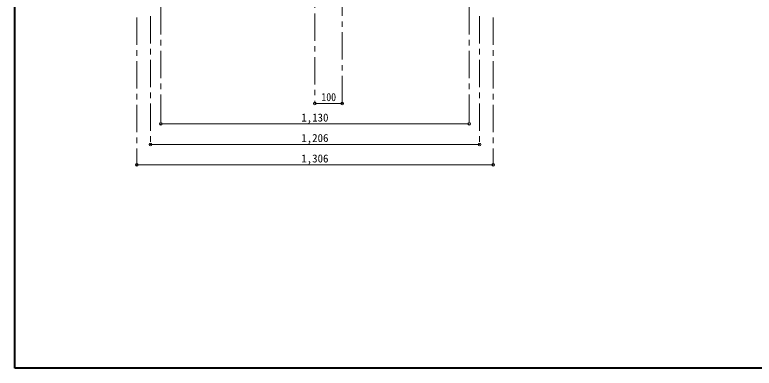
# Model space of a CAD drawing. Units: millimetres at full size, sheet at 1:20; details may follow other scales. Extents: x -4246 to 3854, y -2716 to 2904.
# Drawn here: x -4246 to -1535, y -2716 to -1421 of the extents above; entities that cross this region are included whole.
import ezdxf
from ezdxf.enums import TextEntityAlignment as Align

# ---------------------------------------------------------------- set-up
doc = ezdxf.new("R2010")
doc.units = ezdxf.units.MM
doc.header["$LTSCALE"] = 20
doc.header["$PDMODE"] = 32
doc.header["$PDSIZE"] = 10
doc.linetypes.add('CHAIN1', pattern=[8, 5, -1, 1, -1])
doc.layers.add('0-0', color=4, linetype='Continuous', lineweight=9)
doc.styles.add('ＭＳ ゴシック', font='')
doc.styles.get('ＭＳ ゴシック').set_extended_font_data('MS Gothic')

msp = doc.modelspace()

# ---------------------------------------------------------------- linework, layer by layer
at = {"layer": '0-0', "color": 1, "lineweight": 40}
for p, q in [((-4245.6, -2716.17), (-4245.6, 2903.83)), ((3854.4, -2716.17), (-4245.6, -2716.17))]:
    msp.add_line(p, q, dxfattribs=at)
at = {"layer": '0-0', "linetype": 'CHAIN1'}
for p, q in [((-3145.6, 343.83), (-3145.6, -1746.17)), ((-3045.6, -1165.17), (-3045.6, -1746.17)), ((-3710.57, -1393.17), (-3710.57, -1821.17)), ((-2580.63, -1393.17), (-2580.63, -1821.17)), ((-3798.6, -1431.17), (-3798.6, -1971.17)), ((-3748.6, -1426.17), (-3748.6, -1896.17)), ((-2542.6, -1426.17), (-2542.6, -1896.17)), ((-2492.6, -1431.17), (-2492.6, -1971.17))]:
    msp.add_line(p, q, dxfattribs=at)
at = {"layer": '0-0'}
for p, q in [((-3145.6, -1746.17), (-3045.6, -1746.17)), ((-2580.63, -1821.17), (-3710.57, -1821.17)), ((-2542.6, -1896.17), (-3748.6, -1896.17)), ((-2492.6, -1971.17), (-3798.6, -1971.17))]:
    msp.add_line(p, q, dxfattribs=at)
at = {"layer": '0-0', "color": 1}
for p in [(-3145.6, -1746.17), (-3045.6, -1746.17), (-3710.57, -1821.17), (-2580.63, -1821.17), (-3748.6, -1896.17), (-2542.6, -1896.17), (-3798.6, -1971.17), (-2492.6, -1971.17)]:
    msp.add_point(p, dxfattribs=at)

# ---------------------------------------------------------------- texts
at = {"layer": '0-0', "color": 7, "style": 'ＭＳ ゴシック', "width": 0.9}
msp.add_text('100', height=29.33, dxfattribs=at).set_placement((-3121.85, -1746.17), align=Align.BOTTOM_LEFT)
at = {"layer": '0-0', "color": 7, "style": 'ＭＳ ゴシック'}
for s, p in [('1,130', (-3195.6, -1821.17)), ('1,206', (-3195.6, -1896.17)), ('1,306', (-3195.6, -1971.17))]:
    msp.add_text(s, height=29.33, dxfattribs=at).set_placement(p, align=Align.BOTTOM_LEFT)

doc.saveas('drawing.dxf')
